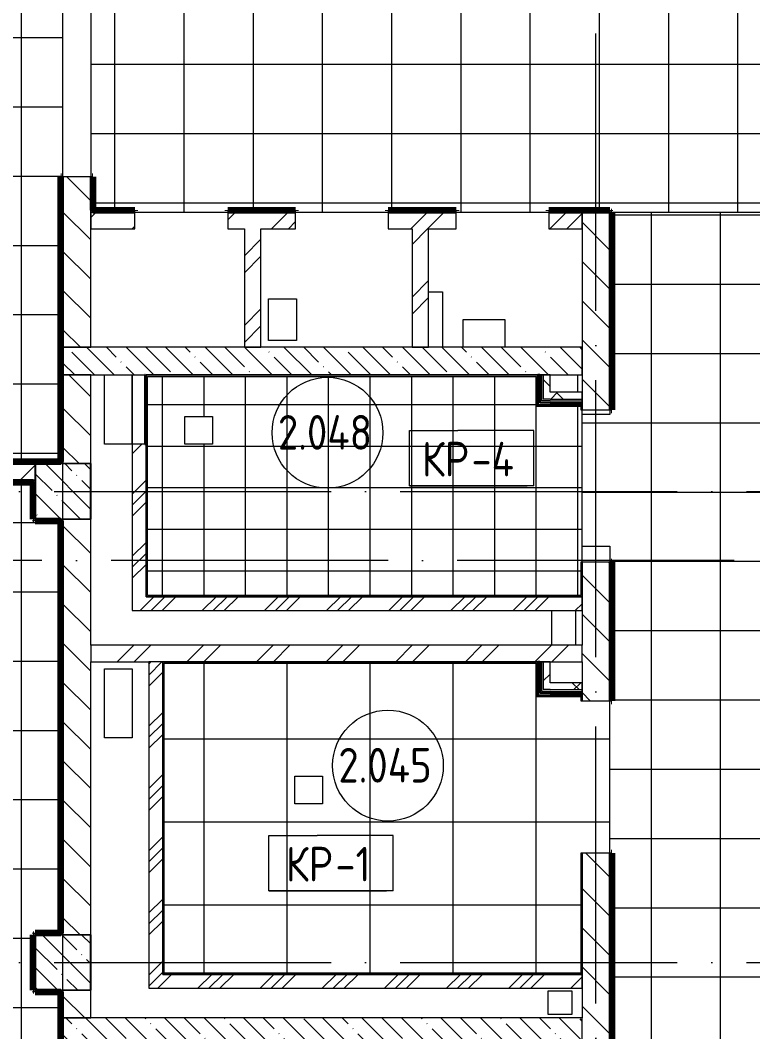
# Model space of a CAD drawing. Header units: millimetres. Extents: x 97 to 214665, y -4577 to 61202.
# Drawn here: x 193689 to 198981, y 18725 to 26025 of the extents above; entities that cross this region are included whole.
import ezdxf

# ---------------------------------------------------------------- set-up
doc = ezdxf.new("R2010")
doc.units = ezdxf.units.MM
doc.linetypes.add('ADSK_Линия сетки', pattern=[2500, 2000, -250, 0, -250])
for name, color, linetype, lineweight in [('A-AREA-____-IDEN', 2, 'Continuous', 20), ('A-FLOR-____-IDEN', 11, 'Continuous', 20), ('A-FLOR-____-OTLN', 192, 'Continuous', 9), ('A-FLOR-____-PATT', 8, 'Continuous', 9), ('A-GENM-____-MCUT', 13, 'Continuous', 9), ('A-GENM-____-OTLN', 13, 'Continuous', 9), ('A-WALL-____-MCUT', 113, 'Continuous', 9), ('A-WALL-____-PATT', 111, 'Continuous', 9), ('A-WALL-FNSH-MCUT', 113, 'Continuous', 9), ('I-WALL-____-OTLN', 2, 'Continuous', 9), ('S-COLS-____-MCUT', 52, 'Continuous', 9), ('S-COLS-____-OTLN', 52, 'Continuous', 9), ('S-GRID-____-OTLN', 1, 'Continuous', 9)]:
    doc.layers.add(name, color=color, linetype=linetype, lineweight=lineweight)
doc.styles.add('GOST Common', font='GOST_Common.ttf', dxfattribs={"width": 0.9, "height": 250})
pattern_1 = [(135, (0, 0), (-141.42136, -141.42136), [])]
pattern_2 = [(45, (0, 0), (-251.4472, 251.4472), []), (45, (0, 381), (-251.4472, 251.4472), [])]
pattern_3 = [(135, (0, 0), (-142.5612, -142.5612), []), (135, (142.56, 0), (-142.5612, -142.5612), [252.016, -50.403, 3.353, -47.05])]
pattern_4 = [(45, (0, 0), (-224.5064, 224.5064), []), (45, (79.38, 0), (0, 449.0128), []), (45, (-79.38, 0), (0, 449.0128), [])]
pattern_5 = [(45, (0, 0), (-141.42136, 141.42136), []), (135, (0, 0), (-141.42136, -141.42136), [])]

# ---------------------------------------------------------------- blocks, each defined once
blk = doc.blocks.new('ASML_АР_Отделка Люка - ВО Отделка люков_Грунтовка 0_Шпатлевка 0_Окраска 0_0-42722003-О_АИ_ПП_4_200_Целиком')
at = {"layer": 'A-GENM-____-MCUT', "color": 130, "lineweight": 25}
for p, q in [((250, 3), (-250, 3)), ((-250, 3), (-250, 0)), ((250, 0), (250, 3)), ((-250, 0), (250, 0))]:
    blk.add_line(p, q, dxfattribs=at)
blk = doc.blocks.new('0083_СОШ675_АР_R22_rvt-1-О_АИ_ПП_4_200_Целиком')
at = {"layer": 'A-WALL-____-PATT', "lineweight": 5}
h = blk.add_hatch(dxfattribs=at)
h.set_pattern_fill('FP_8', color=10, style=0, pattern_type=2)
h.set_pattern_definition(pattern_1)
h.paths.add_polyline_path([(136500, 23665), (136700, 23665), (136700, 24895), (136500, 24895)])
h.paths.add_polyline_path([(136500, 27095), (136700, 27095), (136700, 28125), (136500, 28125), (136500, 27377.7)])
h = blk.add_hatch(dxfattribs=at)
h.set_pattern_fill('FP_11', color=10, style=0, pattern_type=2)
h.set_pattern_definition(pattern_2)
h.paths.add_polyline_path([(140250, 24520), (140250, 24640), (140010, 24640), (140010, 24520)])
h.paths.add_polyline_path([(139340, 24520), (139340, 24640), (138850, 24640), (138850, 24520), (139141, 24520)])
h.paths.add_polyline_path([(137690, 24520), (138180, 24520), (138180, 24640), (137690, 24640)])
h.paths.add_polyline_path([(137020, 24520), (137020, 24640), (136700, 24640), (136700, 24520)])
h = blk.add_hatch(dxfattribs=at)
h.set_pattern_fill('FP_8', color=10, style=0, pattern_type=2)
h.set_pattern_definition(pattern_1)
h.paths.add_polyline_path([(140450, 13000), (140450, 17325), (140250, 17325), (140250, 13000)])
h.paths.add_polyline_path([(140450, 18425), (140450, 20014), (140250, 20014), (140250, 18425), (140307, 18425)])
h.paths.add_polyline_path([(140450, 21114), (140450, 22114.2), (140250, 22114.2), (140250, 21114), (140307, 21114)])
h.paths.add_polyline_path([(140450, 23214.2), (140450, 24640), (140250, 24640), (140250, 23214.2), (140307, 23214.2)])
h = blk.add_hatch(dxfattribs=at)
h.set_pattern_fill('FP_11', color=10, style=0, pattern_type=2)
h.set_pattern_definition(pattern_2)
h.paths.add_polyline_path([(137930, 23665), (137930, 24520), (137810, 24520), (137810, 23665)])
h = blk.add_hatch(dxfattribs=at)
h.set_pattern_fill('FP_11', color=10, style=0, pattern_type=2)
h.set_pattern_definition(pattern_2)
h.paths.add_polyline_path([(139141, 23665), (139141, 24520), (139021, 24520), (139021, 23665)])
h = blk.add_hatch(dxfattribs=at)
h.set_pattern_fill('FP_31', color=10, style=0, pattern_type=2)
h.set_pattern_definition(pattern_3)
h.paths.add_polyline_path([(140250, 23465), (140250, 23665), (136500, 23665), (136500, 23465), (139823.9, 23465)])
h = blk.add_hatch(dxfattribs=at)
h.set_pattern_fill('FP_8', color=10, style=0, pattern_type=2)
h.set_pattern_definition(pattern_1)
h.paths.add_polyline_path([(136700, 18825), (136700, 19025), (136500, 19025), (136500, 18825)])
h.paths.add_polyline_path([(136700, 19425), (136700, 22425), (136500, 22425), (136500, 19425)])
h.paths.add_polyline_path([(136500, 22825), (136700, 22825), (136700, 23465), (136500, 23465), (136500, 23040.4)])
h = blk.add_hatch(dxfattribs=at)
h.set_pattern_fill('FP_20', color=252, style=0, pattern_type=2)
h.set_pattern_definition(pattern_5)
h.paths.add_polyline_path([(140019.6, 23290), (140019.6, 23465), (139969.6, 23465), (139969.6, 23290)])
h = blk.add_hatch(dxfattribs=at)
h.set_pattern_fill('FP_20', color=252, style=0, pattern_type=2)
h.set_pattern_definition(pattern_5)
h.paths.add_polyline_path([(140250, 23290), (140250, 23340), (140019.6, 23340), (140019.6, 23290)])
h = blk.add_hatch(dxfattribs=at)
h.set_pattern_fill('FP_15', color=10, style=0, pattern_type=2)
h.set_pattern_definition(pattern_4)
h.paths.add_polyline_path([(137100.2, 21864.2), (137100.2, 22965), (137000.2, 22965), (137000.2, 21864.2)])
h = blk.add_hatch(dxfattribs=at)
h.set_pattern_fill('FP_11', color=10, style=0, pattern_type=2)
h.set_pattern_definition(pattern_2)
h.paths.add_polyline_path([(136300, 22705), (136300, 22825), (132700, 22825), (132700, 22705), (135475.3, 22705)])
h = blk.add_hatch(dxfattribs=at)
h.set_pattern_fill('FP_15', color=10, style=0, pattern_type=2)
h.set_pattern_definition(pattern_4)
h.paths.add_polyline_path([(140250, 21764.2), (140250, 21864.2), (137000.2, 21864.2), (137000.2, 21764.2), (139340.7, 21764.2)])
h = blk.add_hatch(dxfattribs=at)
h.set_pattern_fill('FP_11', color=10, style=0, pattern_type=2)
h.set_pattern_definition(pattern_2)
h.paths.add_polyline_path([(140250, 21394.2), (140250, 21514.2), (136700, 21514.2), (136700, 21394.2), (139823.9, 21394.2)])
h = blk.add_hatch(dxfattribs=at)
h.set_pattern_fill('FP_15', color=10, style=0, pattern_type=2)
h.set_pattern_definition(pattern_4)
h.paths.add_polyline_path([(137220, 19139), (137220, 21394.2), (137120, 21394.2), (137120, 19139)])
h = blk.add_hatch(dxfattribs=at)
h.set_pattern_fill('FP_20', color=252, style=0, pattern_type=2)
h.set_pattern_definition(pattern_5)
h.paths.add_polyline_path([(140019.6, 21194.2), (140019.6, 21394.2), (139969.6, 21394.2), (139969.6, 21194.2)])
h = blk.add_hatch(dxfattribs=at)
h.set_pattern_fill('FP_20', color=252, style=0, pattern_type=2)
h.set_pattern_definition(pattern_5)
h.paths.add_polyline_path([(140250, 21194.2), (140250, 21244.2), (140019.6, 21244.2), (140019.6, 21194.2)])
h = blk.add_hatch(dxfattribs=at)
h.set_pattern_fill('FP_15', color=10, style=0, pattern_type=2)
h.set_pattern_definition(pattern_4)
h.paths.add_polyline_path([(140250, 19039), (140250, 19139), (137120, 19139), (137120, 19039), (139340.7, 19039)])
h = blk.add_hatch(dxfattribs=at)
h.set_pattern_fill('FP_31', color=10, style=0, pattern_type=2)
h.set_pattern_definition(pattern_3)
h.paths.add_polyline_path([(140250, 18625), (140250, 18825), (136500, 18825), (136500, 18625), (139823.9, 18625)])
at = {"layer": 'S-COLS-____-OTLN', "lineweight": 5}
h = blk.add_hatch(dxfattribs=at)
h.set_pattern_fill('FP_31', color=256, style=0, pattern_type=2)
h.set_pattern_definition(pattern_3)
h.paths.add_polyline_path([(136500, 22425), (136700, 22425), (136700, 22825), (136300, 22825), (136300, 22425), (136441.6, 22425)])
h = blk.add_hatch(dxfattribs=at)
h.set_pattern_fill('FP_31', color=256, style=0, pattern_type=2)
h.set_pattern_definition(pattern_3)
h.paths.add_polyline_path([(136500, 19025), (136700, 19025), (136700, 19425), (136300, 19425), (136300, 19025), (136441.6, 19025)])
at = {"layer": 'A-FLOR-____-OTLN', "color": 90}
for p, q in [((139141, 24064.2), (139241, 24064.2)), ((139241, 24064.2), (139241, 23665)), ((137985.5, 23714.2), (137985.5, 24014.2)), ((137985.5, 24014.2), (138185.5, 24014.2)), ((138185.5, 24014.2), (138185.5, 23714.2)), ((139391, 23665), (139391, 23864.2)), ((139391, 23864.2), (139691, 23864.2)), ((139691, 23864.2), (139691, 23665)), ((138185.5, 23714.2), (137985.5, 23714.2)), ((136800, 22965), (136800, 23465)), ((137000, 23465), (137000, 22965)), ((137000, 22965), (136800, 22965)), ((140032.2, 21515.1), (140032.2, 21764.2)), ((140202.2, 21764.2), (140202.2, 21515.1)), ((140202.2, 21515.1), (140032.2, 21515.1)), ((136800, 20845.1), (136800, 21345.1)), ((136800, 21345.1), (137000, 21345.1)), ((137000, 21345.1), (137000, 20845.1)), ((137000, 20845.1), (136800, 20845.1)), ((140005, 18850), (140005, 19020)), ((140005, 19020), (140175, 19020)), ((140175, 19020), (140175, 18850)), ((140175, 18850), (140005, 18850))]:
    blk.add_line(p, q, dxfattribs=at)
at = {"layer": 'A-WALL-____-MCUT', "color": 50, "lineweight": 13}
for p, q in [((136700, 24895), (136500, 24895)), ((136500, 24895), (136500, 23665)), ((136700, 23665), (136700, 24895)), ((137020, 24640), (136700, 24640)), ((136700, 24640), (136700, 24520)), ((137020, 24520), (137020, 24640)), ((138180, 24640), (137690, 24640)), ((137690, 24640), (137690, 24520)), ((138180, 24520), (138180, 24640)), ((139340, 24640), (138850, 24640)), ((138850, 24640), (138850, 24520)), ((139340, 24520), (139340, 24640)), ((140250, 24640), (140010, 24640)), ((140010, 24640), (140010, 24520)), ((140250, 24640), (140250, 23214.2)), ((140450, 24640), (140250, 24640)), ((140250, 24520), (140250, 24640)), ((140450, 23214.2), (140450, 24640)), ((136700, 24520), (137020, 24520)), ((137690, 24520), (137810, 24520)), ((137810, 24520), (137810, 23665)), ((137930, 24520), (138180, 24520)), ((137930, 23665), (137930, 24520)), ((138850, 24520), (139021, 24520)), ((139021, 24520), (139021, 23665)), ((139141, 24520), (139340, 24520)), ((139141, 23665), (139141, 24520)), ((140010, 24520), (140250, 24520)), ((140250, 23665), (136500, 23665)), ((136500, 23665), (136500, 23465)), ((136500, 23665), (136700, 23665)), ((137810, 23665), (137930, 23665)), ((139021, 23665), (139141, 23665)), ((140250, 23465), (140250, 23665)), ((136700, 23465), (136500, 23465)), ((136500, 23465), (136500, 22825)), ((136500, 23465), (137090.2, 23465)), ((136700, 22825), (136700, 23465)), ((137093.2, 23465), (140250, 23465)), ((140019.6, 23465), (139969.6, 23465)), ((139969.6, 23465), (139969.6, 23290)), ((140019.6, 23340), (140019.6, 23465)), ((140019.6, 23290), (139969.6, 23290)), ((140250, 23340), (140019.6, 23340)), ((140019.6, 23290), (140250, 23290)), ((140250, 23290), (140250, 23340)), ((140250, 23214.2), (140450, 23214.2)), ((137000.2, 22965), (137000.2, 21864.2)), ((137090.2, 22965), (137000.2, 22965)), ((137100.2, 22965), (137093.2, 22965)), ((137100.2, 21864.2), (137100.2, 22965)), ((136300, 22825), (132700, 22825)), ((136300, 22705), (136300, 22825)), ((135140, 22705), (136300, 22705)), ((136500, 22425), (136500, 19425)), ((136700, 21514.2), (136700, 22425)), ((140250, 22114.2), (140250, 21514.2)), ((140450, 22114.2), (140250, 22114.2)), ((140450, 21114), (140450, 22114.2)), ((137000.2, 21864.2), (137000.2, 21764.2)), ((140250, 21864.2), (137100.2, 21864.2)), ((140250, 21764.2), (140250, 21864.2)), ((137000.2, 21764.2), (140250, 21764.2)), ((140250, 21514.2), (136700, 21514.2)), ((136700, 19425), (136700, 21394.2)), ((136700, 21394.2), (137120, 21394.2)), ((137120, 21394.2), (137120, 19139)), ((137220, 21394.2), (140250, 21394.2)), ((137220, 19139), (137220, 21394.2)), ((140019.6, 21394.2), (139969.6, 21394.2)), ((139969.6, 21394.2), (139969.6, 21194.2)), ((140019.6, 21244.2), (140019.6, 21394.2)), ((140250, 21394.2), (140250, 21114)), ((140250, 21244.2), (140019.6, 21244.2)), ((140250, 21194.2), (140250, 21244.2)), ((140019.6, 21194.2), (139969.6, 21194.2)), ((140019.6, 21194.2), (140250, 21194.2)), ((140250, 21114), (140450, 21114)), ((140250, 20014), (140250, 18825)), ((140450, 20014), (140250, 20014)), ((140450, 18425), (140450, 20014)), ((137120, 19139), (137120, 19039)), ((140250, 19139), (137220, 19139)), ((140250, 19039), (140250, 19139)), ((136500, 19025), (136500, 18825)), ((136700, 18825), (136700, 19025)), ((137120, 19039), (140250, 19039)), ((136500, 18825), (136700, 18825)), ((140250, 18825), (136500, 18825)), ((136500, 18825), (136500, 18625))]:
    blk.add_line(p, q, dxfattribs=at)
at = {"layer": 'A-WALL-____-MCUT', "color": 130, "lineweight": 25}
for p, q in [((139944.6, 23465), (139929.6, 23465)), ((139929.6, 23465), (139929.6, 23255)), ((139944.6, 23465), (139944.6, 23265)), ((139934.6, 23250), (139944.6, 23250)), ((139957.1, 23265), (139944.6, 23265)), ((139944.6, 23250), (139957.1, 23250)), ((140019.6, 23265), (139957.1, 23265)), ((139957.1, 23250), (139969.6, 23250)), ((139969.6, 23250), (140019.6, 23250)), ((140019.6, 23265), (140250, 23265)), ((140019.6, 23250), (140250, 23250)), ((140250, 23250), (140250, 23265)), ((139944.6, 21394.2), (139929.6, 21394.2)), ((139929.6, 21394.2), (139929.6, 21159.2)), ((139944.6, 21394.2), (139944.6, 21169.2)), ((139934.6, 21154.2), (139944.6, 21154.2)), ((139957.1, 21169.2), (139944.6, 21169.2)), ((139944.6, 21154.2), (139957.1, 21154.2)), ((140019.6, 21169.2), (139957.1, 21169.2)), ((139957.1, 21154.2), (139969.6, 21154.2)), ((139969.6, 21154.2), (140019.6, 21154.2)), ((140019.6, 21169.2), (140250, 21169.2)), ((140019.6, 21154.2), (140250, 21154.2)), ((140250, 21154.2), (140250, 21169.2))]:
    blk.add_line(p, q, dxfattribs=at)
at = {"layer": 'A-WALL-____-MCUT', "color": 10, "lineweight": 5}
for p, q in [((139957.1, 23465), (139957.1, 23277.5)), ((139969.6, 23277.5), (139957.1, 23277.5)), ((140019.6, 23277.5), (139969.6, 23277.5)), ((140019.6, 23277.5), (140250, 23277.5)), ((136500, 22825), (136700, 22825)), ((136700, 22425), (136500, 22425)), ((136700, 21514.2), (136700, 21394.2)), ((140250, 21394.2), (140250, 21514.2)), ((137220, 21394.2), (137120, 21394.2)), ((139957.1, 21394.2), (139957.1, 21181.7)), ((139969.6, 21181.7), (139957.1, 21181.7)), ((140019.6, 21181.7), (139969.6, 21181.7)), ((140019.6, 21181.7), (140250, 21181.7)), ((136500, 19425), (136700, 19425)), ((136700, 19025), (136500, 19025)), ((140250, 18625), (140250, 18825))]:
    blk.add_line(p, q, dxfattribs=at)
at = {"layer": 'A-WALL-FNSH-MCUT', "color": 90}
for p, q in [((139957.1, 23465), (139944.6, 23465)), ((139969.6, 23465), (139957.1, 23465)), ((140250, 23277.5), (140250, 23290)), ((140250, 23265), (140250, 23277.5)), ((139957.1, 21394.2), (139944.6, 21394.2)), ((139969.6, 21394.2), (139957.1, 21394.2)), ((140250, 21181.7), (140250, 21194.2)), ((140250, 21169.2), (140250, 21181.7))]:
    blk.add_line(p, q, dxfattribs=at)
at = {"layer": 'I-WALL-____-OTLN', "color": 90}
blk.add_line((137000.2, 22965), (137000.2, 23465), dxfattribs=at)
at = {"layer": 'S-COLS-____-MCUT', "color": 130, "lineweight": 25}
for p, q in [((136500, 22825), (136300, 22825)), ((136300, 22825), (136300, 22425)), ((136700, 22425), (136700, 22825)), ((136300, 22425), (136500, 22425)), ((136500, 19425), (136300, 19425)), ((136300, 19425), (136300, 19025)), ((136700, 19025), (136700, 19425)), ((136300, 19025), (136500, 19025))]:
    blk.add_line(p, q, dxfattribs=at)
at = {"layer": 'S-COLS-____-OTLN', "color": 90}
for p, q in [((136700, 22825), (136500, 22825)), ((136500, 22425), (136700, 22425)), ((136700, 19425), (136500, 19425)), ((136500, 19025), (136700, 19025))]:
    blk.add_line(p, q, dxfattribs=at)
at = {"layer": 'A-GENM-____-OTLN', "color": 90, "lineweight": 9, "rotation": 269.9999999999952}
blk.add_blockref('ASML_АР_Отделка Люка - ВО Отделка люков_Грунтовка 0_Шпатлевка 0_Окраска 0_0-42722003-О_АИ_ПП_4_200_Целиком', (137090.2, 23215), dxfattribs=at)
blk = doc.blocks.new('BSC_Колонна _Прямоугольная - ПР-1_Профиль торцевой для плитки-3477160-О_АИ_ПП_4_200_Целиком')
at = {"layer": 'S-COLS-____-MCUT'}
for p, q in [((5, 5), (-5, 5)), ((-5, 5), (-5, -5)), ((5, -5), (5, 5)), ((-5, -5), (5, -5))]:
    blk.add_line(p, q, dxfattribs=at)
blk = doc.blocks.new('ADSK_Марка_Перекрытие - Типоразмер_ADSK_Марка-158127-О_АИ_ПП_4_200_Целиком')
at = {"layer": 'A-FLOR-____-IDEN'}
for p, q in [((-4.5, 4), (-1, 4)), ((-4.5, 0), (-4.5, 4)), ((4.5, 4), (-1, 4)), ((4.5, 0), (4.5, 4)), ((4.5, 0), (-4.5, 0)), ((-4.5, 0), (4, 0))]:
    blk.add_line(p, q, dxfattribs=at)
blk = doc.blocks.new('ADSK_Марка_Помещение_ОдноЗначение - Номер-159740-О_АИ_ПП_4_200_Целиком')
at = {"layer": 'A-AREA-____-IDEN'}
blk.add_circle((0, 0), 4, dxfattribs=at)

msp = doc.modelspace()

# ---------------------------------------------------------------- hatches: boundary and pattern name
at = {"layer": 'A-FLOR-____-PATT'}
h = msp.add_hatch(dxfattribs=at)
h.set_pattern_fill('FP_214', color=256, style=0, pattern_type=2)
h.set_pattern_definition([(270, (198373.1, 41707.5), (500, 3e-14), []), (0, (198373.1, 41707.5), (0, 500), [])])
h.paths.add_polyline_path([(194518.12633, 24640), (195188.114412, 24640), (195188.114412, 24655.000586), (195678.114412, 24655.000586), (195678.114412, 24640.000586), (196348.114412, 24640), (196348.114412, 24655.000586), (196838.114412, 24655.000586), (196838.788908, 24640.000586), (197508.114412, 24640.000586), (197508.114412, 24655.000586), (197948.114412, 24655.000586), (197948.114412, 24650.000586), (197958.114412, 24650.000586), (197958.114412, 24640.000586), (202533.09249, 24640), (202533.09249, 27299.999), (202548.114412, 27299.999), (202548.09249, 29799.999), (202533.09249, 29799.999), (202533.09249, 36649.999414), (202548.09249, 36649.999414), (202548.09249, 58575), (202538.09249, 58575), (202538.09249, 58573.500586), (202548.09249, 58573.500586), (202548.09249, 52424.999414), (202533.09249, 52424.999414), (202533.09249, 58560.000586), (202163.078815, 58560.000586), (202163.078815, 58565.000586), (202153.078815, 58565.000586), (202153.078815, 58575.000586), (202148.078815, 58575.787917), (202148.078815, 58760.000586), (198370.408361, 58760.000586), (198370.408361, 58575.000586), (198365.408361, 58575), (198365.152963, 58565.000586), (198355.408361, 58565.000586), (198354.655855, 58560.000586), (197963.114412, 58560.000586), (197963.114412, 51885.000586), (197948.114412, 51885.263219), (197947.59249, 51885.000586), (197747.59249, 51885.000586), (197747.59249, 50245.000586), (197963.114412, 50245.000586), (197963.114412, 48014.999414), (197948.114412, 48014.999414), (197948.114412, 45814.999414), (197963.114412, 45814.999414), (197963.114412, 39459.99902), (197948.114412, 39459.99902), (197948.114412, 38359.99902), (197963.114412, 38359.99902), (197963.114412, 34724.967838), (197948.114412, 34724.967838), (197948.114412, 33624.967838), (197963.114412, 33624.967838), (197963.114412, 31934.999414), (197748.114412, 31934.999414), (197748.114412, 30434.999414), (197963.114412, 30434.23311), (197963.114412, 27425.000586), (197958.114412, 27425), (197958.114412, 27415.000586), (197948.114412, 27415.000586), (197948.114412, 27410.000586), (194388.114412, 27410.000586), (194388.114412, 27105.119334), (194383.114412, 27105.119334), (194382.200661, 27095.11992), (194373.114412, 27095.11992), (194372.049597, 27090.11992), (194213.09249, 27090.11992), (194213.09249, 27095.11992), (194198.114412, 27094.999414), (194198.114412, 24894.999414), (194213.09249, 24894.999414), (194213.09249, 24655.000586), (194518.114412, 24655.000586), (194518.114412, 24640.000586)])
h.paths.add_polyline_path([(202548.09249, 24640.000586), (202548.113444, 24640.000586), (202548.09249, 24640.013272)])
h.paths.add_polyline_path([(202548.09249, 30925), (202548.114412, 30925), (202548.09249, 31024.996602)])
h.paths.add_polyline_path([(202548.09249, 39149.999414), (202533.09249, 39149.999414), (202533.09249, 45574.999), (202548.09249, 45574.999), (202548.09249, 40024.96086)])
h.paths.add_polyline_path([(202538.09249, 46824.999), (202533.09249, 46824.999), (202533.09249, 49924.999414), (202548.09249, 49924.999414), (202548.09249, 46824.999)])
h = msp.add_hatch(dxfattribs=at)
h.set_pattern_fill('FP_209', color=256, style=0, pattern_type=2)
h.set_pattern_definition([(0, (178198.1, 22900), (0, 500), []), (90, (178198.1, 22900), (-500, 3e-14), [])])
h.paths.add_polyline_path([(193298.098584, 10225), (193298.115584, 10225.000586), (192973.37606, 10225)])
h.paths.add_polyline_path([(185898.062836, 10225), (185898.115584, 10225.000586), (183309.843938, 10225)])
h.paths.add_polyline_path([(179289.177231, 10225), (179289.177231, 10434.956298), (178498.114412, 10434.956298), (178498.114412, 10424.999417), (178898.09249, 10424.999414), (178898.114412, 10431.956298), (179286.177231, 10431.956298), (179286.185272, 10225)])
h.paths.add_polyline_path([(179304.177231, 10225), (182198.115584, 10225), (182198.115584, 10240), (182533.478808, 10240), (182533.478808, 10429.898442), (182538.478808, 10429.898442), (182538.478808, 10434.999414), (182548.478808, 10434.999414), (182549.224522, 10439.999414), (182948.478808, 10439.999414), (182948.478808, 10434.999414), (182958.478808, 10434.999414), (182958.478808, 10424.999414), (182963.478808, 10424.999414), (182963.478808, 10240.000586), (189783.478808, 10240.000586), (189783.478808, 10429.898442), (189788.478808, 10429.898442), (189788.478808, 10435.000586), (189798.478808, 10435.000586), (189799.22461, 10440.000586), (190198.478808, 10440.000586), (190198.478808, 10435.000586), (190208.478808, 10435.000586), (190208.478808, 10429.898442), (190213.478808, 10429.898442), (190213.478808, 10240.000586), (193583.170911, 10240.000586), (193583.170911, 10429.898442), (193588.170911, 10429.898442), (193588.170911, 10435.000586), (193598.170911, 10435.000586), (193598.170911, 10440.000586), (193983.170911, 10440.000586), (193983.170911, 10645), (193998.09249, 10645), (193998.09249, 12345), (193983.170911, 12345), (193983.170911, 12930.000586), (193698.114412, 12930.000586), (193697.736004, 12935.000586), (193688.114412, 12935.000586), (193688.114412, 12945.000586), (193683.114412, 12945.000586), (193683.114412, 13645.000586), (193688.114412, 13645.000586), (193688.114412, 13655.000586), (193698.114412, 13655.000586), (193698.835408, 13660.000586), (193983.114412, 13660.000586), (193983.114412, 15710), (193798.114412, 15710), (193797.611854, 15715), (193788.114412, 15715), (193788.114412, 15724.999414), (193783.114412, 15724.999414), (193783.114412, 16124.999414), (193788.114412, 16125), (193788.114412, 16135), (193798.114412, 16135), (193799.127127, 16140), (193983.114412, 16140), (193983.114412, 19010), (193798.114412, 19010), (193798.09249, 19015), (193788.114412, 19015), (193788.114412, 19024.999998), (193783.114412, 19024.999998), (193783.114412, 19424.999414), (193788.114412, 19425), (193788.114412, 19435), (193798.114412, 19435), (193799.0926, 19440), (193983.114412, 19440), (193983.114412, 22410), (193798.114412, 22410), (193798.09249, 22415), (193788.114412, 22415), (193788.114412, 22425), (193783.114412, 22425), (193783.114412, 22690), (192653.114412, 22690), (192653.114412, 22415.999414), (192648.114412, 22415.999414), (192648.114412, 22405.999414), (192638.114412, 22405.999414), (192638.114412, 22400.999414), (190013.114412, 22400.999414), (190013.114412, 22360.499414), (189998.114412, 22360.499414), (189998.114412, 19480.499414), (190013.114412, 19480.499414), (190013.114412, 19439.999414), (190198.09249, 19439.999414), (190198.114412, 19434.999414), (190208.09249, 19434.999414), (190208.09249, 19424.999414), (190213.09249, 19424.999416), (190213.09249, 19024.999416), (190208.09249, 19024.999416), (190208.09249, 19014.999414), (190198.09249, 19014.999414), (190197.058121, 19009.999414), (190013.09249, 19009.999414), (190013.09249, 19014.999414), (189998.114412, 19014.999414), (189998.804032, 16135), (190063.09249, 16135), (190063.09249, 16139.999414), (190198.09249, 16139.999414), (190198.114412, 16134.999414), (190208.09249, 16134.999414), (190208.09249, 16124.999414), (190213.09249, 16124.999414), (190213.09249, 15724.999414), (190208.09249, 15724.999414), (190208.09249, 15714.999414), (190198.09249, 15714.999414), (190196.960415, 15709.999414), (189798.09249, 15709.999414), (189798.09249, 15714.999414), (189788.09249, 15714.999414), (189788.09249, 15724.999414), (189783.09249, 15724.999414), (189783.09249, 15910), (189788.09249, 15910), (189788.09249, 15925), (182958.09249, 15925), (182958.09249, 15860), (182963.09249, 15860), (182963.09249, 15724.999414), (182958.09249, 15724.999414), (182958.09249, 15714.999414), (182948.09249, 15714.999414), (182946.960415, 15709.999414), (182548.09249, 15709.999414), (182548.09249, 15714.999414), (182538.09249, 15714.999414), (182538.09249, 15724.999414), (182533.09249, 15724.999414), (182533.09249, 15910), (182538.09249, 15910), (182538.09249, 15925), (178908.09249, 15925), (178908.09249, 15860), (178913.09249, 15860), (178913.09249, 15724.999414), (178908.09249, 15724.999414), (178908.09249, 15714.999414), (178898.09249, 15714.999414), (178896.960477, 15709.999414), (178498.092552, 15709.999414), (178498.09249, 15714.999414), (178488.09249, 15714.999414), (178488.09249, 15724.999415), (178483.09249, 15724.999415), (178483.09249, 16124.999414), (178488.09249, 16124.999414), (178488.09249, 16134.999414), (178498.09249, 16134.999414), (178499.127086, 16139.999414), (178683.09249, 16139.999414), (178683.09249, 16134.999414), (178698.09249, 16134.999414), (178697.424681, 19014.999414), (178633.09249, 19014.999414), (178633.09249, 19009.999414), (178498.09249, 19009.999414), (178498.09249, 19014.999414), (178488.09249, 19014.999414), (178488.09249, 19024.999414), (178483.09249, 19025.888303), (178483.09249, 19424.999414), (178488.09249, 19425.894872), (178488.09249, 19435), (178498.09249, 19435), (178499.092639, 19440), (178683.09249, 19440), (178683.09249, 19435), (178698.09249, 19435), (178697.447711, 22415), (178633.09249, 22415), (178633.09249, 22410), (178498.09249, 22410), (178498.09249, 22415), (178488.09249, 22415), (178488.09249, 22425), (178483.09249, 22424.999414), (178483.09249, 22824.999414), (178488.09249, 22824.999414), (178488.09249, 22834.999414), (178498.09249, 22834.999414), (178498.114412, 22839.999414), (178898.09249, 22839.999414), (178898.114412, 22834.999414), (178908.09249, 22834.999414), (178908.09249, 22824.999414), (178913.09249, 22824.999414), (178913.09249, 22690), (178908.09249, 22690), (178908.09249, 22625), (182548.09249, 22625), (182548.09249, 22690), (182533.09249, 22690), (182533.09249, 22824.999414), (182538.09249, 22824.999414), (182538.09249, 22834.999414), (182548.09249, 22834.999414), (182548.114412, 22839.999414), (182948.09249, 22839.999414), (182948.114412, 22834.999414), (182958.09249, 22834.999414), (182958.09249, 22824.999414), (182963.09249, 22824.999414), (182963.09249, 22640), (182958.09249, 22640), (182958.09249, 22625), (189798.09249, 22625), (189798.09249, 22690), (189783.09249, 22690), (189783.09249, 22824.999414), (189788.09249, 22824.999414), (189788.09249, 22834.999414), (189798.09249, 22834.999414), (189798.114412, 22839.999414), (193983.114412, 22839.999414), (193983.114412, 24894.999414), (193998.114412, 24894.999414), (193998.114412, 27094.999414), (193983.114412, 27094.999414), (193983.114412, 28110.000984), (193798.09249, 28110.000984), (193798.09249, 28097.999812), (193693.09249, 28097.999812), (193693.09249, 27360.499812), (193653.09249, 27360.499812), (193653.09249, 28097.999812), (191938.09249, 28097.999812), (191938.09249, 27360.499812), (191898.09249, 27360.499812), (191898.09249, 28097.999812), (188448.09249, 28097.999812), (188448.09249, 28110.000984), (187948.09249, 28110.000984), (187948.09249, 28104.999812), (182463.09249, 28104.999812), (182463.09249, 28060.000984), (182470.114412, 28060.000984), (182470.114412, 27850.000984), (182465.114412, 27850.000984), (182465.114412, 27840.000984), (182455.114412, 27840.000984), (182455.114412, 27835.000984), (181941.09249, 27835.000984), (181941.09249, 27840.000984), (181931.09249, 27840.000984), (181931.09249, 27850.000984), (181926.09249, 27850.71925), (181926.09249, 28109.999414), (181931.09249, 28109.999414), (181931.09249, 28124.999414), (177521.09249, 28125), (177521.09249, 28109.999414), (176198.114412, 28109.999414), (176198.09249, 28114.999414), (176188.114412, 28114.999414), (176188.114412, 28124.999414), (176183.114412, 28124.999414), (176183.114412, 35559.999414), (175093.09249, 35559.999414), (175093.09249, 35574.999414), (172993.09249, 35575), (172993.09249, 35559.999414), (171348.09249, 35559.999414), (171348.114412, 32740), (171748.09249, 32740), (171748.114412, 32735), (171758.09249, 32735), (171758.09249, 32725), (171763.09249, 32725), (171763.09249, 32324.999414), (171758.09249, 32324.999414), (171758.09249, 32314.999414), (171748.09249, 32314.999414), (171748.09249, 32309.999414), (171348.09249, 32309.999414), (171349.179447, 28655), (172928.114412, 28655), (172928.114412, 28650), (172943.114412, 28650), (172943.114412, 27599.999414), (172928.114412, 27599.999414), (172928.114412, 27594.999414), (172935.614412, 27594.999414), (172935.614412, 27579.999414), (171348.09249, 27579.999414), (171348.114412, 22840), (171748.09249, 22840), (171748.114412, 22835), (171758.09249, 22835), (171758.09249, 22825), (171763.09249, 22824.999414), (171763.09249, 22424.999414), (171758.09249, 22424.999414), (171758.09249, 22414.999414), (171748.09249, 22414.999414), (171748.09249, 22409.999414), (171348.09249, 22409.999414), (171348.09249, 19439.999414), (171748.09249, 19439.999414), (171748.114412, 19434.999414), (171758.09249, 19434.999414), (171758.09249, 19424.999414), (171763.09249, 19424.110525), (171763.09249, 19024.999414), (171758.09249, 19024.999414), (171758.09249, 19014.999414), (171748.09249, 19014.999414), (171748.09249, 19009.999414), (171563.114998, 19009.999414), (171563.114998, 16139.999414), (171753.114998, 16139.999414), (171753.114998, 16134.999414), (171758.09249, 16134.999414), (171758.09249, 16124.999414), (171763.09249, 16124.999414), (171763.09249, 15724.999999), (171758.09249, 15724.999999), (171758.09249, 15715), (171748.09249, 15715), (171748.09249, 15710), (171563.114998, 15710), (171563.114998, 10440.000586), (171748.177231, 10440.000586), (171748.177231, 10424.999413), (171753.137506, 10425.000586), (171753.137506, 10429.962841), (171763.177231, 10429.962841), (171763.177231, 10240.000586), (175093.177231, 10240.000586), (175093.177231, 10427.956298), (175098.177231, 10427.956298), (175098.177231, 10442.956298), (175464.177231, 10442.956298), (175464.177231, 10437.956298), (175474.177231, 10437.956298), (175474.177231, 10427.956298), (175479.177231, 10427.956298), (175479.177231, 10240), (178483.114412, 10240), (178483.114412, 10434.956298), (178488.114412, 10434.956298), (178488.114412, 10449.956298), (182198.115584, 10449.956298), (182198.115584, 10434.956298), (179304.177231, 10434.675421), (179304.177231, 10225.125)])
h.paths.add_polyline_path([(175464.177231, 10225), (175464.177231, 10427.956298), (175108.177231, 10427.956298), (175108.177231, 10225.000586), (175111.177231, 10225.000586), (175111.177231, 10424.956298), (175461.177231, 10424.956298), (175461.177231, 10225)])
h.paths.add_polyline_path([(193602.753943, 10225.000586), (193602.753943, 10424.956298), (193598.170911, 10424.687136), (193598.170911, 10225.000586)])
h.paths.add_polyline_path([(190198.114412, 10225.000586), (190198.478808, 10225.022689), (190198.114412, 10235.000586)])
h.paths.add_polyline_path([(166186.092491, 19224.940333), (166189.092491, 19225), (166189.092491, 19462), (166186.092491, 19462), (166186.092491, 19225)])
h.paths.add_polyline_path([(166204.092491, 19239.940333), (170883.114412, 19239.940333), (170883.114412, 19429.940333), (170888.114412, 19429.940333), (170888.114412, 19434.999414), (170898.114412, 19434.999414), (170898.114412, 19439.999414), (171298.114412, 19439.999414), (171298.114412, 22110), (170498.114412, 22110), (170498.114412, 22115), (170488.114412, 22115), (170488.114412, 22125), (170483.114412, 22125.09375), (170483.114412, 22825), (170488.114412, 22825.474684), (170488.114412, 22835), (170498.114412, 22835), (170498.114412, 22840), (171298.114412, 22840), (171298.114412, 27579.999414), (170473.114705, 27579.999414), (170473.114705, 27594.999414), (170468.114705, 27594.999414), (170468.114705, 28655), (171298.114412, 28655), (171298.114412, 31979.999414), (170498.114412, 31979.999414), (170498.054711, 31984.999414), (170488.114412, 31984.999414), (170488.114412, 31994.999414), (170483.114412, 31995.625997), (170483.114412, 32725), (170488.114412, 32725), (170488.114412, 32735), (170498.114412, 32735), (170498.114412, 32740), (171298.114412, 32740), (171298.114412, 35559.999414), (165248.114412, 35559.999414), (165248.114412, 35574.999414), (163848.114412, 35575), (163848.114412, 35559.999414), (162413.114998, 35559.999414), (162413.114998, 34914.967838), (162398.114998, 34914.967838), (162398.114998, 33274.967838), (162413.114998, 33274.967838), (162413.114998, 32740), (162598.114412, 32740), (162598.114412, 32735), (162608.114412, 32735), (162608.114412, 32725), (162613.114412, 32724.999414), (162613.114412, 32324.999414), (162608.114412, 32324.582278), (162608.114412, 32314.999414), (162598.114412, 32314.999414), (162597.32491, 32309.999414), (162413.114998, 32309.999414), (162413.114998, 28539.999414), (162598.114412, 28539.999414), (162598.114998, 28534.999414), (162608.114998, 28534.999414), (162608.114998, 28524.999414), (162613.114998, 28524.999414), (162613.114998, 28125.059667), (162608.116504, 28124.999414), (162608.114998, 28115.059667), (162598.114998, 28115.059667), (162598.114412, 28110.059667), (162413.114998, 28110.059667), (162413.114998, 27280.059667), (163018.114998, 27280.059667), (163018.114998, 27275.059667), (163028.114998, 27275.059667), (163028.114998, 27265.059667), (163033.114998, 27265.059667), (163033.114998, 26105.059667), (163028.114998, 26105.059667), (163028.114998, 26095.059667), (163018.114998, 26095.059667), (163018.114998, 26090.059667), (162413.380753, 26090.059667), (162413.380753, 23215), (162605.114998, 23215), (162605.114998, 23210), (162615.114998, 23210), (162615.114998, 23200), (162620.114998, 23198.955668), (162620.114998, 22424.999414), (162615.114998, 22424.999414), (162615.114998, 22414.999414), (162605.114998, 22414.999414), (162605.114998, 22409.999414), (162413.114998, 22409.999414), (162413.114998, 19725), (162598.09249, 19725), (162598.09249, 19446.999414), (162953.114412, 19446.999414), (162953.114412, 19441.999414), (162968.114412, 19441.999414), (162968.114412, 19240), (165791.09249, 19240), (165791.09249, 19462), (165796.09249, 19462), (165796.09249, 19472), (165806.09249, 19472), (165806.09249, 19477), (166189.092491, 19477), (166189.092491, 19472), (166199.092491, 19472), (166199.092491, 19462), (166204.092491, 19462), (166204.092491, 19399.33127)])
h.paths.add_polyline_path([(190008.114412, 22415.999414), (190198.09249, 22415.999414), (190198.09249, 22424.999414), (189998.114412, 22424.999414), (189998.714346, 22415.999414)])
h.paths.add_polyline_path([(162598.114412, 22424.999414), (162605.114998, 22424.999414), (162605.114998, 22824.999414), (162598.114412, 22824.999414), (162598.114412, 22432)])
h.paths.add_polyline_path([(162398.346091, 23200), (162398.380753, 23200), (162398.114998, 23200)])
h = msp.add_hatch(dxfattribs=at)
h.set_pattern_fill('FP_216', color=256, style=0, pattern_type=2)
h.set_pattern_definition([(270, (205248.1, 13620), (500, 3e-14), []), (0, (205248.1, 13620), (0, 500), [])])
h.paths.add_polyline_path([(197963.114412, 12800.000586), (202533.114412, 12800.000586), (202533.114412, 18389.999414), (202548.114412, 18389.999414), (202548.114412, 19689.999414), (202533.114412, 19689.999414), (202533.114412, 20044.999414), (202548.114412, 20044.999414), (202548.114412, 21294.999414), (202533.114412, 21294.999414), (202533.114412, 22789.999414), (202548.114412, 22789.999414), (202547.927246, 24039.999414), (202533.114412, 24039.999414), (202533.09249, 24640), (197963.114412, 24640), (197963.114412, 23214.166393), (197948.114412, 23214.166393), (197948.114412, 23179.166194), (197748.114412, 23179.166194), (197748.114412, 22229.166194), (197948.114412, 22229.166194), (197948.114412, 22114.166393), (197963.114412, 22114.166393), (197963.114412, 21113.999463), (197948.114412, 21113.999393), (197948.114412, 20013.999393), (197963.114412, 20013.999393), (197963.114412, 18415.000586), (197948.114412, 18415.000586), (197948.114412, 17315.000586), (197963.114412, 17315.000586), (197963.114412, 13944.478657), (197968.114412, 13944.478657), (197968.114412, 13442.828657), (197963.114412, 13442.828657), (197963.114412, 13000)])
h = msp.add_hatch(dxfattribs=at)
h.set_pattern_fill('FP_196', color=256, style=0, pattern_type=2)
h.set_pattern_definition([(90, (196216.7, 22651.67), (-300, 2e-14), []), (180, (196216.7, 22651.67), (-4e-14, -300), [])])
h.paths.add_polyline_path([(194608.285317, 21874.166979), (197738.114412, 21874.166979), (197738.114412, 22114.166393), (197748.114412, 22114.166393), (197748.09249, 23214.166393), (197738.114412, 23214.166393), (197738.114412, 23240.000586), (197417.716001, 23240.000586), (197417.716001, 23455.000586), (194608.285317, 23454.279171), (194608.285317, 21887.108401)])
h.paths.add_polyline_path([(195078.114412, 22965), (194878.114412, 22965), (194878.114412, 23165), (195078.114412, 23165), (195078.114412, 23040.374213)])
h.paths.add_polyline_path([(197748.114412, 23250.000586), (197748.09249, 23465), (197517.716001, 23465), (197517.716001, 23340), (197748.09249, 23340), (197748.09249, 23250.000586)])
h = msp.add_hatch(dxfattribs=at)
h.set_pattern_fill('FP_183', color=256, style=0, pattern_type=2)
h.set_pattern_definition([(270, (196216.7, 20239.6), (600, 4e-14), []), (0, (196216.7, 20239.6), (0, 600), [])])
h.paths.add_polyline_path([(197748.114412, 19138.999979), (197748.114412, 20013.999393), (197948.114412, 20013.999393), (197948.114412, 21113.999393), (197748.114451, 21113.999393), (197748.09249, 21113.999463), (197738.09249, 21113.999463), (197738.09249, 21144.167586), (197417.716001, 21144.167586), (197417.716001, 21384.166979), (194728.114412, 21383.438389), (194728.114412, 19148.999979), (197738.09249, 19148.999979), (197738.09249, 20013.999393), (197748.09249, 20013.999393), (197748.09249, 19138.999979)])
h.paths.add_polyline_path([(195872.093076, 20370.737716), (195672.093076, 20370.737716), (195672.093076, 20570.737716), (195872.093076, 20570.737716)])
h.paths.add_polyline_path([(197517.716001, 21244.167), (197748.114412, 21244.167), (197748.114412, 21394.166393), (197517.716001, 21394.166393), (197517.716001, 21293.039261)])
at = {"layer": 'A-WALL-____-PATT'}
h = msp.add_hatch(color=7, dxfattribs=at)
h.paths.add_polyline_path([(193988.114412, 22824.999414), (193998.114412, 22824.999414), (193998.114412, 24894.999414), (193988.114412, 24894.999414), (193988.114412, 22834.999414)])
h.paths.add_polyline_path([(193988.114412, 27094.999414), (193998.114412, 27094.999414), (193998.114412, 28115.000984), (193988.114412, 28115.000984), (193988.114412, 27377.749423)])
h = msp.add_hatch(color=7, dxfattribs=at)
h.paths.add_polyline_path([(194208.09249, 24650.000586), (194208.09249, 24894.999414), (194198.09249, 24894.999414), (194198.09249, 24650.000586)])
h.paths.add_polyline_path([(194208.09249, 27094.999414), (194208.09249, 27105.11992), (194198.09249, 27105.11992), (194198.09249, 27094.999414)])
h = msp.add_hatch(color=7, dxfattribs=at)
h.paths.add_polyline_path([(197948.114412, 24640.000586), (197948.114412, 24650.000586), (197508.114412, 24650.000586), (197508.114412, 24640.000586)])
h.paths.add_polyline_path([(196348.114412, 24640.000586), (196838.114412, 24640.000586), (196838.114412, 24650.000586), (196348.114412, 24650.000586)])
h.paths.add_polyline_path([(194198.09249, 24640.000586), (194518.114412, 24640.000586), (194518.114412, 24650.000586), (194198.09249, 24650.000586)])
h.paths.add_polyline_path([(195678.114412, 24640.000586), (195678.114412, 24650.000586), (195188.114412, 24650.000586), (195188.114412, 24640.000586)])
h = msp.add_hatch(color=7, dxfattribs=at)
h.paths.add_polyline_path([(197958.114412, 21313.999393), (197958.114412, 22114.166393), (197948.114412, 22114.166393), (197948.114412, 21313.999393)])
h.paths.add_polyline_path([(197958.114412, 23214.166393), (197958.114412, 24650.000586), (197948.114412, 24650.000586), (197948.114412, 23214.166393)])
for points in [[(197427.716001, 23455.000586), (197427.716001, 23465.000586), (194598.285317, 23465.000586), (194598.285317, 23455.000586), (197417.716001, 23455.000586)], [(194608.285317, 21874.166979), (194608.285317, 23455.000586), (194598.285317, 23455.000586), (194598.285317, 21874.166979)], [(197417.716001, 23240.000586), (197427.716001, 23240.000586), (197427.716001, 23245.000586), (197422.716001, 23245.000586), (197422.716001, 23255.000586), (197427.716001, 23255.000586), (197427.716001, 23455.000586), (197417.716001, 23455.000586)], [(197738.114412, 23240.000586), (197738.114412, 23250.000586), (197432.716001, 23250.000586), (197432.716001, 23245.000586), (197427.716001, 23245.000586), (197427.716001, 23240.000586), (197432.716001, 23240.000586)], [(193988.114412, 22824.999414), (193988.114412, 22834.999414), (189788.09249, 22834.999414), (189788.09249, 22824.999414), (193939.729272, 22824.999414)], [(193788.114412, 22695), (193798.114412, 22695), (193798.114412, 22705), (192648.114412, 22705), (192648.114412, 22695), (192973.37606, 22695)], [(193798.114412, 22415), (193798.114412, 22695), (193788.114412, 22695), (193788.114412, 22415)], [(193988.114412, 22415), (193998.114412, 22415), (193998.114412, 22425), (193798.114412, 22425), (193798.114412, 22415), (193939.729272, 22415)], [(193998.114412, 19425), (193998.114412, 22415), (193988.114412, 22415), (193988.114412, 19425)], [(197738.114412, 21864.166979), (197738.114412, 21874.166979), (194598.285317, 21874.166979), (194598.285317, 21864.166979), (196838.788908, 21864.166979)], [(197427.716001, 21384.166979), (197427.716001, 21394.166979), (194718.114412, 21394.166979), (194718.114412, 21384.166979), (197417.716001, 21384.166979)], [(194728.114412, 19138.999979), (194728.114412, 21384.166979), (194718.114412, 21384.166979), (194718.114412, 19138.999979)], [(197417.716001, 21144.167586), (197427.716001, 21144.167586), (197427.716001, 21149.167586), (197422.716001, 21149.167586), (197422.716001, 21159.167586), (197427.716001, 21159.167586), (197427.716001, 21384.166979), (197417.716001, 21384.166979)], [(197738.09249, 21144.167586), (197738.09249, 21154.167586), (197432.716001, 21154.167586), (197432.716001, 21149.167586), (197427.716001, 21149.167586), (197427.716001, 21144.167586), (197432.716001, 21144.167586)], [(193798.114412, 19425), (193988.114412, 19425), (193988.114412, 19435), (193788.114412, 19435), (193788.114412, 19425)], [(193798.114412, 19015), (193798.114412, 19425), (193788.114412, 19425), (193788.114412, 19015)], [(197738.09249, 19138.999979), (197738.09249, 19148.999979), (194728.114412, 19148.999979), (194728.114412, 19138.999979), (196838.788908, 19138.999979)], [(193988.114412, 19015), (193998.114412, 19015), (193998.114412, 19025), (193798.114412, 19025), (193798.114412, 19015), (193939.729272, 19015)], [(193998.114412, 16125), (193998.114412, 19015), (193988.114412, 19015), (193988.114412, 16125)]]:
    msp.add_hatch(color=7, dxfattribs=at).paths.add_polyline_path(points)
h = msp.add_hatch(color=7, dxfattribs=at)
h.paths.add_polyline_path([(197748.114412, 21864.166979), (197748.114412, 22114.166393), (197738.114412, 22114.166393), (197738.114412, 21864.166979)])
h.paths.add_polyline_path([(197748.114412, 23214.166393), (197748.114412, 23250.000586), (197738.114412, 23250.000586), (197738.114412, 23214.166393)])
h = msp.add_hatch(color=7, dxfattribs=at)
h.paths.add_polyline_path([(197948.114412, 19813.999393), (197958.114412, 19813.999393), (197958.114412, 20013.999393), (197948.114412, 20013.999393)])
h.paths.add_polyline_path([(197958.114412, 21113.999393), (197958.114412, 21313.999393), (197948.114412, 21313.999393), (197948.114412, 21113.999393)])
h = msp.add_hatch(color=7, dxfattribs=at)
h.paths.add_polyline_path([(197748.09249, 19138.999979), (197748.09249, 20013.999393), (197738.09249, 20013.999393), (197738.09249, 19138.999979)])
h.paths.add_polyline_path([(197748.09249, 21113.999393), (197748.09249, 21154.167586), (197738.09249, 21154.167586), (197738.09249, 21113.999393)])
h = msp.add_hatch(color=7, dxfattribs=at)
h.paths.add_polyline_path([(197958.114412, 12800.000586), (197958.114412, 13437.828657), (197953.114412, 13437.828657), (197953.114412, 13447.828657), (197958.114412, 13447.828657), (197958.114412, 13939.478657), (197953.114412, 13939.478657), (197953.114412, 13949.478657), (197958.114412, 13949.478657), (197958.114412, 17315.000586), (197948.114412, 17315.000586), (197948.114412, 12800.000586), (197953.114412, 12800.000586)])
h.paths.add_polyline_path([(197958.114412, 18415.000586), (197958.114412, 19813.999393), (197948.114412, 19813.999393), (197948.114412, 18415.000586)])

# ---------------------------------------------------------------- linework, layer by layer
at = {"layer": 'A-FLOR-____-OTLN'}
for p, q in [((193998.114412, 24894.999414), (193998.114412, 27094.999414)), ((194198.114412, 27094.999414), (194198.114412, 24894.999414)), ((194518.114412, 24640), (195188.114412, 24640)), ((195678.114412, 24640), (196348.114412, 24640)), ((196838.788908, 24640), (197508.114412, 24640)), ((197963.114412, 24640), (202533.09249, 24640)), ((197748.114412, 22114.166393), (197748.114412, 23214.166393)), ((197948.114412, 23214.166393), (197948.114412, 23179.166194)), ((194878.114412, 22965), (194878.114412, 23165)), ((194878.114412, 23165), (195078.114412, 23165)), ((195078.114412, 23165), (195078.114412, 22965)), ((197948.114412, 23179.166194), (197748.114412, 23179.166194)), ((195078.114412, 22965), (194878.114412, 22965)), ((197748.114412, 22229.166194), (197948.114412, 22229.166194)), ((197948.114412, 22229.166194), (197948.114412, 22114.166393)), ((197948.114412, 20013.999393), (197948.114412, 21113.999393)), ((195672.093076, 20370.737716), (195672.093076, 20570.737716)), ((195672.093076, 20570.737716), (195872.093076, 20570.737716)), ((195872.093076, 20570.737716), (195872.093076, 20370.737716)), ((195872.093076, 20370.737716), (195672.093076, 20370.737716))]:
    msp.add_line(p, q, dxfattribs=at)
at = {"layer": 'A-WALL-____-MCUT', "color": 7}
for p, q in [((193988.114412, 24894.999414), (193988.114412, 22834.999414)), ((193998.114412, 24894.999414), (193988.114412, 24894.999414)), ((193998.114412, 22824.999414), (193998.114412, 24894.999414)), ((194208.09249, 24894.999414), (194198.09249, 24894.999414)), ((194198.09249, 24894.999414), (194198.09249, 24640.000586)), ((194208.09249, 24650.000586), (194208.09249, 24894.999414)), ((194198.09249, 24640.000586), (194518.114412, 24640.000586)), ((194518.114412, 24650.000586), (194208.09249, 24650.000586)), ((194518.114412, 24640.000586), (194518.114412, 24650.000586)), ((195678.114412, 24650.000586), (195188.114412, 24650.000586)), ((195188.114412, 24650.000586), (195188.114412, 24640.000586)), ((195188.114412, 24640.000586), (195678.114412, 24640.000586)), ((195678.114412, 24640.000586), (195678.114412, 24650.000586)), ((196838.114412, 24650.000586), (196348.114412, 24650.000586)), ((196348.114412, 24650.000586), (196348.114412, 24640.000586)), ((196348.114412, 24640.000586), (196838.114412, 24640.000586)), ((196838.114412, 24640.000586), (196838.114412, 24650.000586)), ((197958.114412, 24650.000586), (197508.114412, 24650.000586)), ((197508.114412, 24650.000586), (197508.114412, 24640.000586)), ((197508.114412, 24640.000586), (197948.114412, 24640.000586)), ((197948.114412, 24640.000586), (197948.114412, 23214.166393)), ((197958.114412, 23214.166393), (197958.114412, 24650.000586)), ((197427.716001, 23465.000586), (194598.285317, 23465.000586)), ((194598.285317, 23465.000586), (194598.285317, 21864.166979)), ((194608.285317, 23455.000586), (197417.716001, 23455.000586)), ((194608.285317, 21874.166979), (194608.285317, 23455.000586)), ((197417.716001, 23455.000586), (197417.716001, 23240.000586)), ((197427.716001, 23255.000586), (197427.716001, 23465.000586)), ((197417.716001, 23240.000586), (197738.114412, 23240.000586)), ((197748.114412, 23250.000586), (197432.716001, 23250.000586)), ((197738.114412, 23240.000586), (197738.114412, 23214.166393)), ((197738.114412, 23214.166393), (197748.114412, 23214.166393)), ((197748.114412, 23214.166393), (197748.114412, 23250.000586)), ((197948.114412, 23214.166393), (197958.114412, 23214.166393)), ((193988.114412, 22834.999414), (189788.09249, 22834.999414)), ((190198.114412, 22824.999414), (193998.114412, 22824.999414)), ((193798.114412, 22705), (192638.114412, 22705)), ((193798.114412, 22425), (193798.114412, 22705)), ((192648.114412, 22695), (193788.114412, 22695)), ((193788.114412, 22695), (193788.114412, 22415)), ((193788.114412, 22415), (193988.114412, 22415)), ((193998.114412, 22425), (193798.114412, 22425)), ((193988.114412, 22415), (193988.114412, 19435)), ((193998.114412, 19425), (193998.114412, 22425)), ((197738.114412, 22114.166393), (197738.114412, 21874.166979)), ((197748.114412, 22114.166393), (197738.114412, 22114.166393)), ((197748.114412, 21864.166979), (197748.114412, 22114.166393)), ((197948.114412, 22114.166393), (197948.114412, 21113.999393)), ((197958.114412, 22114.166393), (197948.114412, 22114.166393)), ((197958.114412, 21113.999393), (197958.114412, 22114.166393)), ((194598.285317, 21864.166979), (197748.114412, 21864.166979)), ((197738.114412, 21874.166979), (194608.285317, 21874.166979)), ((197948.114412, 21113.999393), (197958.114412, 21113.999393)), ((197948.114412, 20013.999393), (197948.114412, 18415.000586)), ((197958.114412, 20013.999393), (197948.114412, 20013.999393)), ((197958.114412, 18415.000586), (197958.114412, 20013.999393)), ((193988.114412, 19435), (193788.114412, 19435)), ((193788.114412, 19435), (193788.114412, 19015)), ((193798.114412, 19425), (193998.114412, 19425)), ((193798.114412, 19025), (193798.114412, 19425)), ((193788.114412, 19015), (193988.114412, 19015)), ((193998.114412, 19025), (193798.114412, 19025)), ((193988.114412, 19015), (193988.114412, 16135)), ((193998.114412, 16125), (193998.114412, 19025))]:
    msp.add_line(p, q, dxfattribs=at)
at = {"layer": 'A-WALL-____-MCUT'}
for p, q in [((197948.114412, 21313.999393), (197958.114412, 21313.999393)), ((197958.114412, 19813.999393), (197948.114412, 19813.999393)), ((194728.114412, 19148.999979), (194728.114412, 19138.999979)), ((197738.09249, 19138.999979), (197738.09249, 19148.999979))]:
    msp.add_line(p, q, dxfattribs=at)
at = {"layer": 'A-WALL-FNSH-MCUT', "color": 7}
for p, q in [((197427.716001, 21394.166979), (194718.114412, 21394.166979)), ((194718.114412, 21394.166979), (194718.114412, 19138.999979)), ((197427.716001, 21159.167586), (197427.716001, 21394.166979)), ((194728.114412, 21384.166979), (197417.716001, 21384.166979)), ((194728.114412, 19148.999979), (194728.114412, 21384.166979)), ((197417.716001, 21384.166979), (197417.716001, 21144.167586)), ((197417.716001, 21144.167586), (197738.09249, 21144.167586)), ((197748.09249, 21154.167586), (197432.716001, 21154.167586)), ((197738.09249, 21144.167586), (197738.09249, 21113.999393)), ((197738.09249, 21113.999393), (197748.09249, 21113.999393)), ((197748.09249, 21113.999393), (197748.09249, 21154.167586)), ((197738.09249, 20013.999393), (197738.09249, 19148.999979)), ((197748.09249, 20013.999393), (197738.09249, 20013.999393)), ((197748.09249, 19138.999979), (197748.09249, 20013.999393)), ((194718.114412, 19138.999979), (197748.09249, 19138.999979)), ((197738.09249, 19148.999979), (194728.114412, 19148.999979))]:
    msp.add_line(p, q, dxfattribs=at)
at = {"layer": 'I-WALL-____-OTLN', "color": 5, "lineweight": 90}
for p, q in [((193983.114412, 22839.999414), (193983.114412, 24894.999414)), ((193988.114412, 24894.999414), (193983.114412, 24894.999414)), ((194213.09249, 24894.999414), (194208.09249, 24894.999414)), ((194213.09249, 24894.999414), (194213.09249, 24655.000586)), ((194213.09249, 24655.000586), (194518.114412, 24655.000586)), ((194518.114412, 24650.000586), (194518.114412, 24655.000586)), ((195188.114412, 24655.000586), (195678.114412, 24655.000586)), ((195188.114412, 24655.000586), (195188.114412, 24650.000586)), ((195678.114412, 24650.000586), (195678.114412, 24655.000586)), ((196348.114412, 24655.000586), (196838.114412, 24655.000586)), ((196348.114412, 24655.000586), (196348.114412, 24650.000586)), ((196838.114412, 24650.000586), (196838.114412, 24655.000586)), ((197508.114412, 24655.000586), (197948.114412, 24655.000586)), ((197508.114412, 24655.000586), (197508.114412, 24650.000586)), ((197948.114412, 24650.000586), (197948.114412, 24655.000586)), ((197963.114412, 24640.000586), (197958.114412, 24640.000586)), ((197963.114412, 24640.000586), (197963.114412, 23214.166393)), ((197958.114412, 23214.166393), (197963.114412, 23214.166393)), ((189798.09249, 22839.999414), (193983.114412, 22839.999414)), ((193783.114412, 22690), (192653.114412, 22690)), ((193783.114412, 22425), (193783.114412, 22690)), ((193783.114412, 22425), (193788.114412, 22425)), ((193798.114412, 22415), (193798.114412, 22410)), ((193983.114412, 22410), (193798.114412, 22410)), ((193983.114412, 19440), (193983.114412, 22410)), ((197963.114412, 22114.166393), (197958.114412, 22114.166393)), ((197963.114412, 22114.166393), (197963.114412, 21113.999393)), ((197958.114412, 21113.999393), (197963.114412, 21113.999393)), ((197963.114412, 20013.999393), (197958.114412, 20013.999393)), ((197963.114412, 20013.999393), (197963.114412, 18415.000586)), ((193783.114412, 19025), (193783.114412, 19425)), ((193788.114412, 19425), (193783.114412, 19425)), ((193798.114412, 19440), (193983.114412, 19440)), ((193798.114412, 19440), (193798.114412, 19435)), ((193783.114412, 19025), (193788.114412, 19025)), ((193798.114412, 19015), (193798.114412, 19010)), ((193983.114412, 19010), (193798.114412, 19010)), ((193983.114412, 16140), (193983.114412, 19010))]:
    msp.add_line(p, q, dxfattribs=at)
at = {"layer": 'S-GRID-____-OTLN', "linetype": 'ADSK_Линия сетки'}
for p, q in [((193998.115412, -3572.657751), (193998.115412, 61202.00513)), ((197848.115412, -3572.657751), (197848.115412, 61202.00513)), ((53928.563196, 22625.000586), (213846.668489, 22625.000586)), ((213846.668489, 22125.11992), (156818.114412, 22125.11992)), ((53928.563196, 19225.000586), (213846.668489, 19225.000586))]:
    msp.add_line(p, q, dxfattribs=at)

# ---------------------------------------------------------------- block references
at = {"color": 250, "lineweight": 5}
msp.add_blockref('0083_СОШ675_АР_R22_rvt-1-О_АИ_ПП_4_200_Целиком', (57498.114412, 0), dxfattribs=at)
at = {"layer": 'A-AREA-____-IDEN', "xscale": 99.99999999999993, "yscale": 99.99999999999993, "zscale": 99.99999999999993}
for p in [(195908.752153, 23047.984874), (196345.196281, 20645.72354)]:
    msp.add_blockref('ADSK_Марка_Помещение_ОдноЗначение - Номер-159740-О_АИ_ПП_4_200_Целиком', p, dxfattribs=at)
at = {"layer": 'A-FLOR-____-IDEN', "xscale": 99.99999999999993, "yscale": 99.99999999999993, "zscale": 99.99999999999993}
for p in [(196949.927343, 22664.583097), (195934.254355, 19741.767029)]:
    msp.add_blockref('ADSK_Марка_Перекрытие - Типоразмер_ADSK_Марка-158127-О_АИ_ПП_4_200_Целиком', p, dxfattribs=at)
at = {"layer": 'S-COLS-____-OTLN'}
for p in [(197427.716001, 23250.000586), (197427.716001, 21154.167586)]:
    msp.add_blockref('BSC_Колонна _Прямоугольная - ПР-1_Профиль торцевой для плитки-3477160-О_АИ_ПП_4_200_Целиком', p, dxfattribs=at)

# ---------------------------------------------------------------- texts
at = {"layer": 'A-AREA-____-IDEN', "lineweight": 9, "char_height": 250, "width": 880.252875, "attachment_point": 1, "style": 'GOST Common'}
for s, insert in [('2.048', (195550.544895, 23175.709945)), ('2.045', (195986.989023, 20773.448611))]:
    msp.add_mtext(s, dxfattribs=dict(at, insert=insert))
at = {"layer": 'A-FLOR-____-IDEN', "lineweight": 9, "char_height": 250, "attachment_point": 1, "style": 'GOST Common'}
for s, insert, width in [('КР', (196590.996498, 22982.420671), 432.91125), ('-4', (196948.183998, 22982.420671), 411.2656875), ('КР', (195608.173509, 20059.604603), 432.91125), ('-1', (195965.361009, 20059.604603), 331.898625)]:
    msp.add_mtext(s, dxfattribs=dict(at, insert=insert, width=width))

doc.saveas('drawing.dxf')
